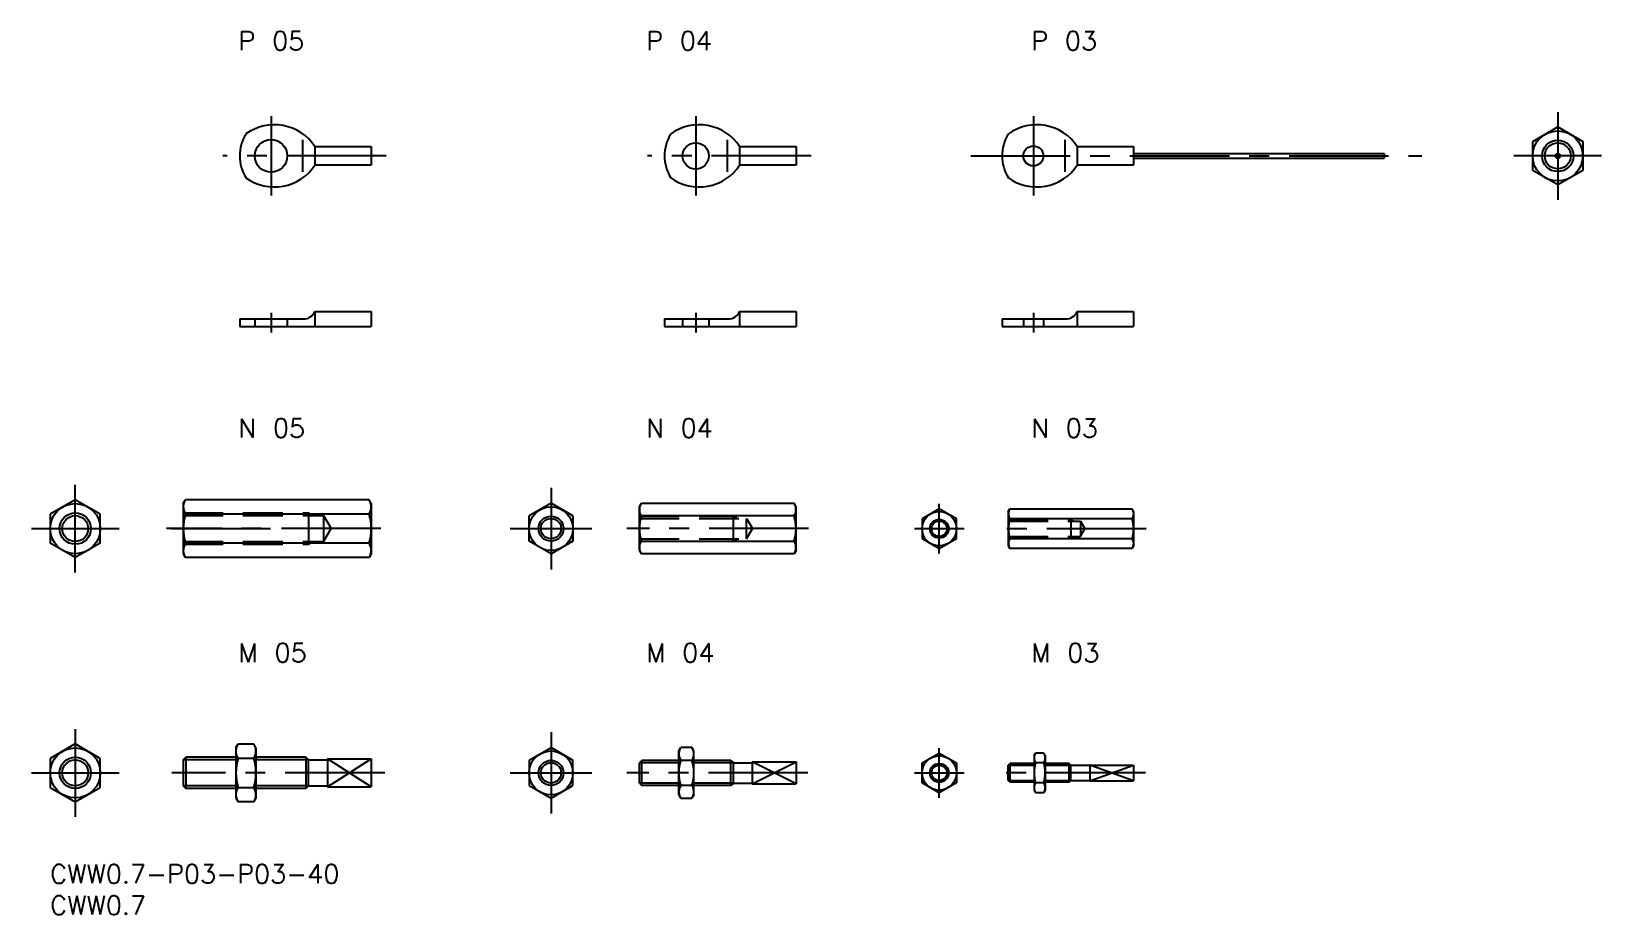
# Model space of a CAD drawing. Extents: x -3 to 248, y -8 to 133.
import ezdxf

# ---------------------------------------------------------------- set-up
doc = ezdxf.new("R2010")
doc.units = 0
doc.header["$LTSCALE"] = 0.5
doc.linetypes.add('CENTER', pattern=[50.8, 31.75, -6.35, 6.35, -6.35])
doc.linetypes.add('DASHED', pattern=[19.05, 12.7, -6.35])
for name, color, linetype in [('MSM_CENTER', 1, 'CENTER'), ('MSM_CONTINUOUS', 7, 'CONTINUOUS'), ('MSM_DASHED', 4, 'DASHED'), ('MSM_NARROW', 5, 'CONTINUOUS'), ('MSM_PART_NUMBER', 7, 'CONTINUOUS')]:
    doc.layers.add(name, color=color, linetype=linetype)
doc.styles.get("Standard").update_dxf_attribs({"font": 'txt.shx', "height": 3, "bigfont": 'bigfont.shx'})

# ---------------------------------------------------------------- blocks, each defined once
blk = doc.blocks.new('*U68')
at = {"layer": 'MSM_PART_NUMBER'}
blk.add_text('P 04', height=3, dxfattribs=at).set_placement((95.1, 129.97))
blk = doc.blocks.new('*U69')
at = {"layer": 'MSM_PART_NUMBER'}
blk.add_text('P 05', height=3, dxfattribs=at).set_placement((30.04, 129.97))
blk = doc.blocks.new('*U70')
at = {"layer": 'MSM_PART_NUMBER'}
blk.add_text('P 03', height=3, dxfattribs=at).set_placement((156.55, 129.97))
blk = doc.blocks.new('*U72')
at = {"layer": 'MSM_PART_NUMBER'}
blk.add_text('N 04', height=3, dxfattribs=at).set_placement((95.1, 68.15))
blk = doc.blocks.new('*U73')
at = {"layer": 'MSM_PART_NUMBER'}
blk.add_text('N 05', height=3, dxfattribs=at).set_placement((30.04, 68.15))
blk = doc.blocks.new('*U74')
at = {"layer": 'MSM_PART_NUMBER'}
blk.add_text('N 03', height=3, dxfattribs=at).set_placement((156.55, 68.15))
blk = doc.blocks.new('*U75')
at = {"layer": 'MSM_PART_NUMBER'}
blk.add_text('M 04', height=3, dxfattribs=at).set_placement((95.1, 32.29))
blk = doc.blocks.new('*U76')
at = {"layer": 'MSM_PART_NUMBER'}
blk.add_text('M 05', height=3, dxfattribs=at).set_placement((30.04, 32.29))
blk = doc.blocks.new('*U77')
at = {"layer": 'MSM_PART_NUMBER'}
blk.add_text('M 03', height=3, dxfattribs=at).set_placement((156.55, 32.29))
blk = doc.blocks.new('*U78')
at = {"layer": 'MSM_PART_NUMBER'}
blk.add_text('CWW0.7-P03-P03-40', height=3, dxfattribs=at).set_placement((0, -3))
blk = doc.blocks.new('*U79')
at = {"layer": 'MSM_PART_NUMBER'}
blk.add_text('CWW0.7', height=3, dxfattribs=at).set_placement((0, -8))

msp = doc.modelspace()

# ---------------------------------------------------------------- linework, layer by layer
at = {"layer": 'MSM_CENTER'}
for p, q in [((35.24, 119.43), (35.24, 106.77)), ((103.02, 119.43), (103.02, 106.77)), ((156.9, 119.43), (156.9, 106.77)), ((240.58, 120.1), (240.58, 106.1)), ((53.64, 113.1), (27.53, 113.1)), ((121.42, 113.1), (95.31, 113.1)), ((146.9, 113.1), (218.9, 113.1)), ((247.58, 113.1), (233.58, 113.1)), ((35.24, 88.06), (35.24, 84.89)), ((103.02, 88.06), (103.02, 84.89)), ((156.9, 88.06), (156.9, 84.89)), ((4, 46.61), (4, 60.61)), ((79.92, 60.11), (79.92, 47.11)), ((141.88, 49.62), (141.88, 57.57)), ((-3, 53.61), (11, 53.61)), ((52.77, 53.61), (18.58, 53.61)), ((19.29, 53.61), (36.88, 53.61)), ((73.42, 53.61), (86.42, 53.61)), ((121.02, 53.61), (92.02, 53.61)), ((145.85, 53.59), (137.91, 53.59)), ((174.9, 53.59), (150.9, 53.59)), ((4, 21.62), (4, 7.62)), ((79.92, 21.12), (79.92, 8.12)), ((141.88, 10.65), (141.88, 18.59)), ((-3, 14.62), (11, 14.62)), ((53.38, 14.62), (19.39, 14.62)), ((73.42, 14.62), (86.42, 14.62)), ((120.92, 14.62), (92.02, 14.62)), ((137.91, 14.62), (145.85, 14.62)), ((174.8, 14.62), (150.92, 14.62))]:
    msp.add_line(p, q, dxfattribs=at)
at = {"layer": 'MSM_CONTINUOUS'}
for p, q in [((236.58, 115.41), (240.58, 117.72)), ((236.58, 110.79), (236.58, 115.41)), ((240.58, 117.72), (244.58, 115.41)), ((244.58, 115.41), (244.58, 110.79)), ((42.24, 114.6), (42.24, 111.6)), ((42.24, 114.6), (51.24, 114.6)), ((51.24, 114.6), (51.24, 111.6)), ((110.02, 114.6), (110.02, 111.6)), ((110.02, 114.6), (119.02, 114.6)), ((119.02, 114.6), (119.02, 111.6)), ((163.9, 114.6), (163.9, 111.6)), ((163.9, 114.6), (172.9, 114.6)), ((172.9, 114.6), (172.9, 111.6)), ((172.9, 113.48), (212.9, 113.48)), ((212.9, 113.48), (212.9, 112.73)), ((51.24, 111.6), (42.24, 111.6)), ((119.02, 111.6), (110.02, 111.6)), ((172.9, 111.6), (163.9, 111.6)), ((172.9, 112.73), (212.9, 112.73)), ((240.58, 108.49), (236.58, 110.79)), ((244.58, 110.79), (240.58, 108.49)), ((242.58, 109.64), (242.58, 109.64)), ((243.58, 110.22), (243.58, 110.22)), ((42.24, 88.28), (51.24, 88.28)), ((42.24, 88.28), (42.24, 85.88)), ((51.24, 88.28), (51.24, 85.88)), ((110.02, 88.28), (119.02, 88.28)), ((110.02, 88.28), (110.02, 85.88)), ((119.02, 88.28), (119.02, 85.88)), ((163.9, 88.28), (172.9, 88.28)), ((163.9, 88.28), (163.9, 85.88)), ((172.9, 88.28), (172.9, 85.88)), ((30.26, 87.08), (40.41, 87.08)), ((30.26, 87.08), (30.26, 85.88)), ((30.26, 85.88), (51.24, 85.88)), ((98.05, 87.08), (108.19, 87.08)), ((98.05, 87.08), (98.05, 85.88)), ((98.05, 85.88), (119.02, 85.88)), ((151.93, 87.08), (162.07, 87.08)), ((151.93, 87.08), (151.93, 85.88)), ((151.93, 85.88), (172.9, 85.88)), ((4, 58.23), (0, 55.92)), ((8, 55.92), (4, 58.23)), ((21.24, 57.61), (21.6, 58.23)), ((50.88, 58.23), (21.6, 58.23)), ((51.24, 57.61), (50.88, 58.23)), ((79.92, 57.65), (76.42, 55.63)), ((83.42, 55.63), (79.92, 57.65)), ((94.02, 57.11), (94.34, 57.65)), ((94.34, 57.65), (118.71, 57.65)), ((119.02, 57.11), (118.71, 57.65)), ((0, 55.92), (0, 51.3)), ((8, 51.3), (8, 55.92)), ((21.24, 57.61), (21.24, 49.61)), ((50.88, 55.92), (21.6, 55.92)), ((51.24, 57.61), (51.24, 49.61)), ((76.42, 51.59), (76.42, 55.63)), ((81.67, 56.64), (81.67, 56.64)), ((82.55, 56.14), (82.55, 56.14)), ((83.42, 55.63), (83.42, 51.59)), ((94.02, 50.11), (94.02, 57.11)), ((118.71, 55.63), (94.34, 55.63)), ((119.02, 50.11), (119.02, 57.11)), ((141.88, 56.77), (139.13, 55.18)), ((139.13, 55.18), (139.13, 52.01)), ((144.63, 55.18), (141.88, 56.77)), ((144.63, 52.01), (144.63, 55.18)), ((152.9, 56.34), (153.15, 56.77)), ((152.9, 56.34), (152.9, 50.84)), ((153.15, 56.77), (172.66, 56.77)), ((172.66, 55.18), (153.15, 55.18)), ((172.9, 56.34), (172.66, 56.77)), ((172.9, 56.34), (172.9, 50.84)), ((4, 48.99), (0, 51.3)), ((8, 51.3), (4, 48.99)), ((6, 50.15), (6, 50.15)), ((7, 50.72), (7, 50.72)), ((50.88, 51.3), (21.6, 51.3)), ((79.92, 49.57), (76.42, 51.59)), ((83.42, 51.59), (79.92, 49.57)), ((94.34, 51.59), (118.71, 51.59)), ((139.13, 52.01), (141.88, 50.42)), ((141.88, 50.42), (144.63, 52.01)), ((152.9, 50.84), (153.15, 50.42)), ((153.15, 52.01), (172.66, 52.01)), ((172.66, 50.42), (153.15, 50.42)), ((172.9, 50.84), (172.66, 50.42)), ((21.24, 49.61), (21.6, 48.99)), ((50.88, 48.99), (21.6, 48.99)), ((51.24, 49.61), (50.88, 48.99)), ((94.02, 50.11), (94.34, 49.57)), ((118.71, 49.57), (94.34, 49.57)), ((119.02, 50.11), (118.71, 49.57)), ((4, 19.24), (0, 16.93)), ((8, 16.93), (4, 19.24)), ((29.64, 18.62), (30, 19.24)), ((29.64, 18.62), (29.64, 10.62)), ((30, 19.24), (32.48, 19.24)), ((32.84, 18.62), (32.48, 19.24)), ((32.84, 18.62), (32.84, 10.62)), ((76.42, 16.64), (79.92, 18.66)), ((78.17, 17.65), (78.17, 17.65)), ((79.92, 18.66), (83.42, 16.64)), ((100.32, 18.12), (100.64, 18.66)), ((100.32, 11.12), (100.32, 18.12)), ((102.41, 18.66), (100.64, 18.66)), ((102.72, 18.12), (102.41, 18.66)), ((102.72, 11.12), (102.72, 18.12)), ((139.13, 16.21), (141.88, 17.79)), ((141.88, 17.79), (144.63, 16.21)), ((157, 17.37), (157.25, 17.79)), ((158.56, 17.79), (157.25, 17.79)), ((158.8, 17.37), (158.56, 17.79)), ((0, 16.93), (0, 12.31)), ((8, 12.31), (8, 16.93)), ((21.24, 16.69), (21.67, 17.12)), ((21.24, 16.69), (21.24, 12.55)), ((29.64, 17.12), (21.67, 17.12)), ((21.67, 17.12), (21.67, 12.12)), ((32.48, 16.93), (30, 16.93)), ((40.81, 17.12), (32.84, 17.12)), ((41.24, 16.69), (40.81, 17.12)), ((40.81, 17.12), (40.81, 12.12)), ((41.24, 12.55), (41.24, 16.69)), ((41.24, 16.69), (44.24, 16.69)), ((44.24, 16.87), (44.24, 12.37)), ((44.24, 16.87), (51.24, 16.87)), ((51.24, 16.87), (51.24, 12.37)), ((76.42, 16.64), (76.42, 12.6)), ((77.3, 17.14), (77.3, 17.14)), ((83.42, 12.6), (83.42, 16.64)), ((94.4, 16.62), (94.02, 16.24)), ((94.02, 13), (94.02, 16.24)), ((94.4, 12.62), (94.4, 16.62)), ((100.32, 16.62), (94.4, 16.62)), ((100.64, 16.64), (102.41, 16.64)), ((108.64, 16.62), (102.72, 16.62)), ((108.64, 16.62), (109.02, 16.24)), ((108.64, 12.62), (108.64, 16.62)), ((109.02, 13), (109.02, 16.24)), ((109.02, 16.24), (112.02, 16.24)), ((112.02, 16.37), (119.02, 16.37)), ((112.02, 16.37), (112.02, 12.87)), ((119.02, 16.37), (119.02, 12.87)), ((139.13, 13.03), (139.13, 16.21)), ((144.63, 16.21), (144.63, 13.03)), ((153.17, 16.12), (152.9, 15.85)), ((152.9, 13.39), (152.9, 15.85)), ((153.17, 13.12), (153.17, 16.12)), ((157, 16.12), (153.17, 16.12)), ((157, 17.37), (157, 11.87)), ((158.56, 16.21), (157.25, 16.21)), ((158.8, 17.37), (158.8, 11.87)), ((162.63, 16.12), (158.8, 16.12)), ((162.63, 13.12), (162.63, 16.12)), ((162.63, 16.12), (162.9, 15.85)), ((162.9, 13.39), (162.9, 15.85)), ((162.9, 15.85), (165.9, 15.85)), ((165.9, 15.87), (165.9, 13.37)), ((165.9, 15.87), (172.9, 15.87)), ((172.9, 15.87), (172.9, 13.37)), ((21.24, 12.55), (21.67, 12.12)), ((41.24, 12.55), (40.81, 12.12)), ((41.24, 12.55), (44.24, 12.55)), ((76.42, 12.6), (79.92, 10.58)), ((79.92, 10.58), (83.42, 12.6)), ((94.02, 13), (94.4, 12.62)), ((100.32, 12.62), (94.4, 12.62)), ((102.41, 12.6), (100.64, 12.6)), ((108.64, 12.62), (102.72, 12.62)), ((109.02, 13), (108.64, 12.62)), ((109.02, 13), (112.02, 13)), ((112.02, 12.87), (119.02, 12.87)), ((141.88, 11.44), (139.13, 13.03)), ((144.63, 13.03), (141.88, 11.44)), ((152.9, 13.39), (153.17, 13.12)), ((157, 13.12), (153.17, 13.12)), ((158.56, 13.03), (157.25, 13.03)), ((162.63, 13.12), (158.8, 13.12)), ((162.9, 13.39), (162.63, 13.12)), ((162.9, 13.39), (165.9, 13.39)), ((165.9, 13.37), (172.9, 13.37)), ((0, 12.31), (4, 10)), ((1, 11.73), (1, 11.73)), ((2, 11.15), (2, 11.15)), ((4, 10), (8, 12.31)), ((29.64, 12.12), (21.67, 12.12)), ((29.64, 10.62), (30, 10)), ((30, 12.31), (32.48, 12.31)), ((32.84, 10.62), (32.48, 10)), ((40.81, 12.12), (32.84, 12.12)), ((44.24, 12.37), (51.24, 12.37)), ((100.32, 11.12), (100.64, 10.58)), ((100.64, 10.58), (102.41, 10.58)), ((102.72, 11.12), (102.41, 10.58)), ((157, 11.87), (157.25, 11.44)), ((158.56, 11.44), (157.25, 11.44)), ((158.8, 11.87), (158.56, 11.44)), ((32.48, 10), (30, 10))]:
    msp.add_line(p, q, dxfattribs=at)
for centre, radius in [((35.24, 113.1), 2.6), ((240.58, 113.1), 4), ((240.58, 113.1), 2.5), ((103.02, 113.1), 2.1), ((156.9, 113.1), 1.6), ((240.58, 113.1), 0.375), ((4, 53.61), 4), ((4, 53.61), 2.07), ((79.92, 53.61), 3.5), ((79.92, 53.61), 1.62), ((141.88, 53.59), 2.75), ((141.88, 53.59), 1.23), ((4, 14.62), 4), ((79.92, 14.62), 3.5), ((4, 14.62), 2.5), ((79.92, 14.62), 2), ((141.88, 14.62), 2.75), ((141.88, 14.62), 1.23)]:
    msp.add_circle(centre, radius, dxfattribs=at)
for centre, radius, start, end in [((35.78, 110.31), 7.76, 33.6204, 125.7699), ((103.56, 110.31), 7.76, 33.6204, 125.7699), ((157.44, 110.31), 7.76, 33.6204, 125.7699), ((36.87, 113.1), 6.62, 148.1092, 211.8908), ((104.65, 113.1), 6.62, 148.1092, 211.8908), ((158.53, 113.1), 6.62, 148.1092, 211.8908), ((35.78, 115.9), 7.76, 234.2301, 326.3796), ((103.56, 115.9), 7.76, 234.2301, 326.3796), ((157.44, 115.9), 7.76, 234.2301, 326.3796), ((40.41, 89.08), 2, 270, 336.4218), ((108.19, 89.08), 2, 270, 336.4218), ((162.07, 89.08), 2, 270, 336.4218), ((23.28, 57.07), 2.04, 154.3842, 214.3842), ((49.2, 57.07), 2.04, 325.6158, 25.6158), ((28.88, 53.61), 7.64, 162.412, 197.588), ((43.6, 53.61), 7.64, 342.412, 17.588), ((95.81, 56.64), 1.79, 154.3842, 214.3842), ((100.71, 53.61), 6.69, 162.412, 197.588), ((117.23, 56.64), 1.79, 325.6158, 25.6158), ((112.34, 53.61), 6.69, 342.412, 17.588), ((154.31, 55.98), 1.41, 154.3842, 214.3842), ((158.16, 53.59), 5.25, 162.412, 197.588), ((171.5, 55.98), 1.41, 325.6158, 25.6158), ((167.65, 53.59), 5.25, 342.412, 17.588), ((23.28, 50.15), 2.04, 145.6158, 205.6158), ((49.2, 50.15), 2.04, 334.3842, 34.3842), ((95.81, 50.58), 1.79, 145.6158, 205.6158), ((117.23, 50.58), 1.79, 334.3842, 34.3842), ((154.31, 51.21), 1.41, 145.6158, 205.6158), ((171.5, 51.21), 1.41, 334.3842, 34.3842), ((31.68, 18.08), 2.04, 154.3842, 214.3842), ((30.8, 18.08), 2.04, 325.6158, 25.6158), ((102.11, 17.65), 1.79, 154.3842, 214.3842), ((100.93, 17.65), 1.79, 325.6158, 25.6158), ((158.41, 17), 1.41, 154.3842, 214.3842), ((157.4, 17), 1.41, 325.6158, 25.6158), ((37.28, 14.62), 7.64, 162.412, 197.588), ((25.2, 14.62), 7.64, 342.412, 17.588), ((107.01, 14.62), 6.69, 162.412, 197.588), ((96.04, 14.62), 6.69, 342.412, 17.588), ((162.26, 14.62), 5.25, 162.412, 197.588), ((153.55, 14.62), 5.25, 342.412, 17.588), ((102.11, 11.59), 1.79, 145.6158, 205.6158), ((100.93, 11.59), 1.79, 334.3842, 34.3842), ((158.41, 12.24), 1.41, 145.6158, 205.6158), ((157.4, 12.24), 1.41, 334.3842, 34.3842), ((31.68, 11.15), 2.04, 145.6158, 205.6158), ((30.8, 11.15), 2.04, 334.3842, 34.3842)]:
    msp.add_arc(centre, radius, start, end, dxfattribs=at)
at = {"layer": 'MSM_DASHED'}
for p, q in [((32.64, 87.08), (32.64, 85.88)), ((37.84, 87.08), (37.84, 85.88)), ((100.92, 87.08), (100.92, 85.88)), ((105.12, 87.08), (105.12, 85.88)), ((155.3, 87.08), (155.3, 85.88)), ((158.5, 87.08), (158.5, 85.88)), ((21.24, 56.11), (41.24, 56.11)), ((21.24, 55.68), (43.64, 55.68)), ((41.24, 56.11), (41.24, 51.11)), ((41.24, 56.11), (41.99, 55.68)), ((43.64, 55.68), (43.64, 51.54)), ((43.64, 55.68), (44.83, 53.61)), ((94.02, 55.61), (109.02, 55.61)), ((94.02, 55.23), (111.12, 55.23)), ((109.02, 51.61), (109.02, 55.61)), ((109.02, 55.61), (109.68, 55.23)), ((111.12, 51.99), (111.12, 55.23)), ((111.12, 55.23), (112.06, 53.61)), ((43.64, 51.54), (44.83, 53.61)), ((111.12, 51.99), (112.06, 53.61)), ((152.9, 55.09), (162.9, 55.09)), ((152.9, 54.82), (164.4, 54.82)), ((162.9, 55.09), (163.37, 54.82)), ((162.9, 55.09), (162.9, 52.09)), ((164.4, 54.82), (164.4, 52.37)), ((164.4, 54.82), (165.11, 53.59)), ((164.4, 52.37), (165.11, 53.59)), ((21.24, 51.54), (43.64, 51.54)), ((21.24, 51.11), (41.24, 51.11)), ((41.24, 51.11), (41.99, 51.54)), ((94.02, 51.99), (111.12, 51.99)), ((94.02, 51.61), (109.02, 51.61)), ((109.02, 51.61), (109.68, 51.99)), ((152.9, 52.37), (164.4, 52.37)), ((152.9, 52.09), (162.9, 52.09)), ((162.9, 52.09), (163.37, 52.37))]:
    msp.add_line(p, q, dxfattribs=at)
at = {"layer": 'MSM_NARROW'}
for p, q in [((40.24, 115.66), (40.24, 110.55)), ((108.02, 115.66), (108.02, 110.55)), ((161.9, 115.66), (161.9, 110.55)), ((29.64, 16.69), (21.24, 16.69)), ((41.24, 16.69), (32.84, 16.69)), ((44.24, 12.37), (51.24, 16.87)), ((51.24, 12.37), (44.24, 16.87)), ((100.32, 16.24), (94.02, 16.24)), ((109.02, 16.24), (102.72, 16.24)), ((112.02, 12.87), (119.02, 16.37)), ((119.02, 12.87), (112.02, 16.37)), ((152.9, 15.85), (157, 15.85)), ((158.8, 15.85), (162.9, 15.85)), ((165.9, 13.37), (172.9, 15.87)), ((172.9, 13.37), (165.9, 15.87)), ((29.64, 12.55), (21.24, 12.55)), ((41.24, 12.55), (32.84, 12.55)), ((100.32, 13), (94.02, 13)), ((109.02, 13), (102.72, 13)), ((152.9, 13.39), (157, 13.39)), ((158.8, 13.39), (162.9, 13.39))]:
    msp.add_line(p, q, dxfattribs=at)
for centre, radius in [((240.58, 113.1), 2.07), ((4, 53.61), 2.5), ((79.92, 53.61), 2), ((141.88, 53.59), 1.5), ((4, 14.62), 2.07), ((79.92, 14.62), 1.62), ((141.88, 14.62), 1.5)]:
    msp.add_circle(centre, radius, dxfattribs=at)

# ---------------------------------------------------------------- block references
at = {"layer": 'MSM_CONTINUOUS'}
for name in ['*U69', '*U68', '*U70', '*U73', '*U72', '*U74', '*U76', '*U75', '*U77', '*U78', '*U79']:
    msp.add_blockref(name, (0, 0), dxfattribs=at)

doc.saveas('drawing.dxf')
